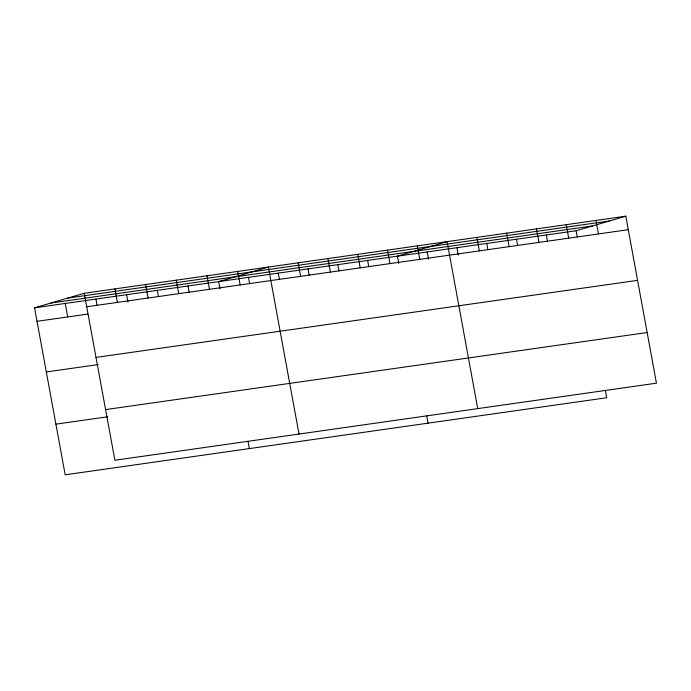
<?xml version="1.0" encoding="UTF-8"?>
<svg xmlns="http://www.w3.org/2000/svg" width="691" height="691" viewBox="0 0 691 691"><rect width="100%" height="100%" fill="white"/><g stroke="black" fill="none" stroke-linecap="round" stroke-linejoin="round"><path stroke-width="1.04" d="M605.402 390.346L606.758 397.731L65.196 474.803L34.55 307.815L84.242 293.269L625.804 216.197L656.45 383.185L114.887 460.258L84.242 293.269M34.55 307.815L576.113 230.742L625.804 216.197M67.839 298.071L609.402 220.999M50.944 303.021L592.515 225.94M86.712 306.761L628.274 229.688M37.029 321.306L87.817 314.077M96.006 357.411L637.577 280.339M46.323 371.957L98.174 364.58M105.585 409.599L647.156 332.526M55.902 424.153L107.753 416.768M596.013 220.438L598.492 233.921M576.113 230.742L577.261 236.97M566.231 224.679L568.702 238.162M546.331 234.983L547.471 241.211M536.441 228.911L538.92 242.403M516.54 239.224L517.689 245.452M506.658 233.152L509.137 246.644M486.758 243.465L487.898 249.684M476.876 237.393L479.347 250.876M456.967 247.698L458.306 254.962M477.731 408.614L447.086 241.634L397.403 256.18L398.733 263.444M427.185 251.939L428.515 259.203M417.304 245.866L419.774 259.358M426.692 415.775L428.049 423.16M387.513 250.107L389.992 263.599M367.612 260.421L368.752 266.64M357.731 254.348L360.201 267.84M337.83 264.653L338.97 270.881M327.94 258.589L330.419 272.073M308.039 268.894L309.179 275.122M298.158 262.83L300.628 276.314M278.257 273.135L279.397 279.363M299.013 434.052L268.367 267.063L218.684 281.617L220.014 288.873M248.466 277.376L249.606 283.595M237.678 271.433L240.157 284.917M247.974 441.212L249.33 448.597M206.989 275.804L209.468 289.287M187.995 285.979L189.135 292.207M176.3 280.166L178.779 293.658M157.306 290.35L158.446 296.577M145.611 284.537L148.09 298.02M126.617 294.72L127.947 301.976M114.931 288.907L117.401 302.39M95.928 299.082L97.068 305.31M65.239 303.453L67.718 316.936"/></g></svg>
